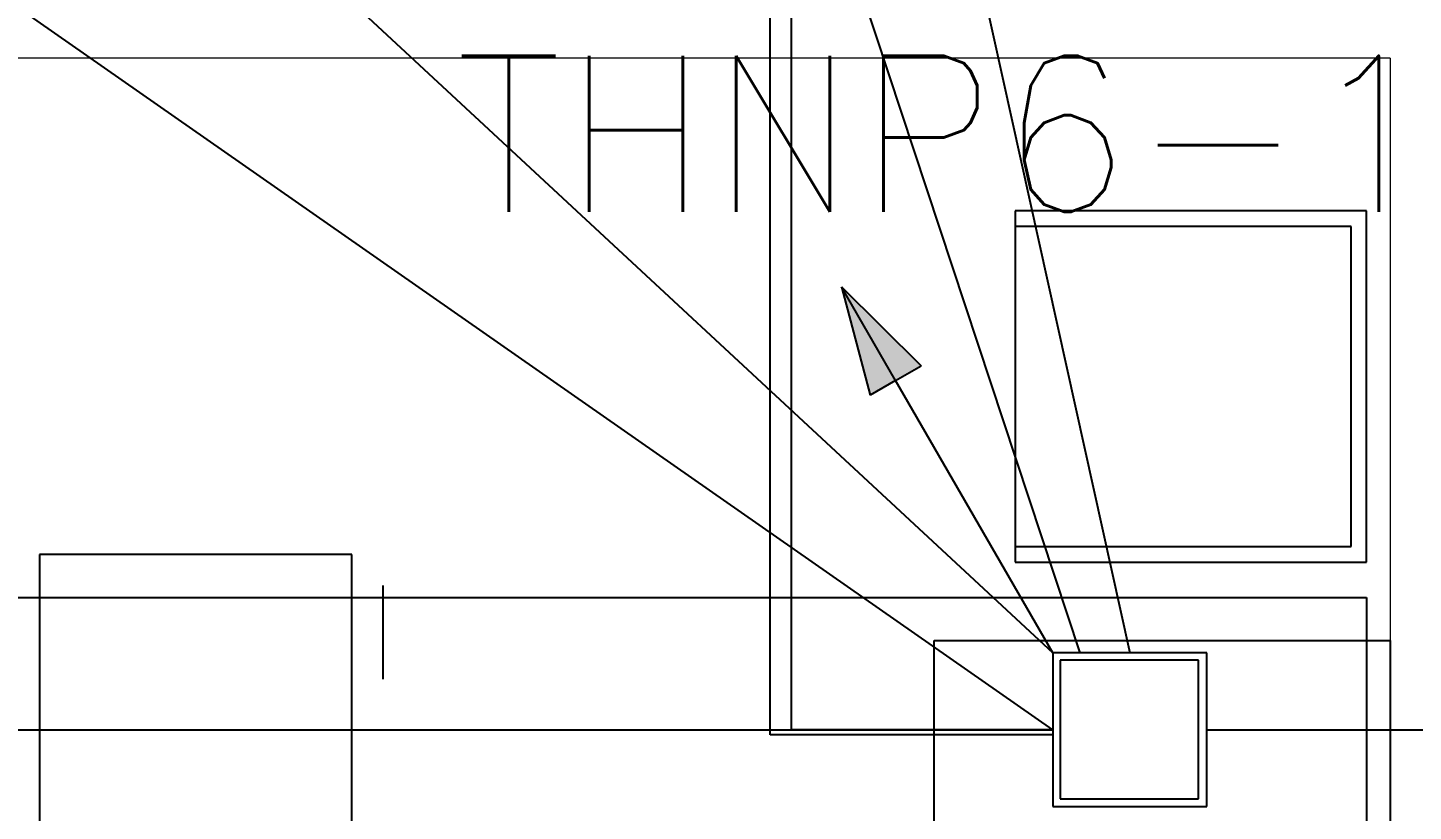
# Model space of a CAD drawing. Header units: inches. Extents: x 567429 to 582707, y 126347 to 133675.
# Drawn here: x 579596 to 579773.5, y 129438.8 to 129539.2 of the extents above; entities that cross this region are included whole.
import ezdxf

# ---------------------------------------------------------------- set-up
doc = ezdxf.new("R2010")
doc.units = ezdxf.units.IN
doc.header["$MEASUREMENT"] = 0
for name, color, linetype in [('BORD', 3, 'Continuous'), ('COMPUTER WIRE', 4, 'Continuous'), ('ELECT', 3, 'Continuous'), ('mobl', 11, 'Continuous'), ('NURSE CALL WIRE', 4, 'Continuous'), ('SOCKET', 3, 'Continuous'), ('SOCKET WIRE', 4, 'Continuous'), ('TEL WIRE', 4, 'Continuous'), ('wall kanaf', 4, 'Continuous')]:
    doc.layers.add(name, color=color, linetype=linetype)
doc.styles.add('2floorplan$0$style1', font='romans.shx', dxfattribs={"height": 40})

# ---------------------------------------------------------------- blocks, each defined once
blk = doc.blocks.new('BOARD2')
at = {"layer": 'BORD', "color": 4}
for p, q in [((-163.07, -61.63), (-163.07, 0)), ((-163.07, 0), (163.07, 0)), ((163.07, -61.63), (-163.07, -61.63))]:
    blk.add_line(p, q, dxfattribs=at)
at = {"layer": 'BORD'}
for p, q in [((-161.39, -24.79), (-161.39, -45.59)), ((-140.6, -24.79), (-161.39, -24.79)), ((-160.38, -25.9), (-160.38, -44.61)), ((-141.67, -25.9), (-160.38, -25.9)), ((-141.67, -44.61), (-141.67, -25.9)), ((-140.6, -45.59), (-140.6, -24.79)), ((-160.38, -44.61), (-141.67, -44.61)), ((-161.39, -45.59), (-140.6, -45.59))]:
    blk.add_line(p, q, dxfattribs=at)
blk = doc.blocks.new('FELESH')
at = {"layer": 'ELECT', "ltscale": 5}
for points in [[(5.31, 6.5), (3.03, 7.97), (-0.07, -1.84)], [(5.31, 6.5), (3.03, 7.97), (-0.07, -1.84)], [(5.31, 6.5), (7.58, 5.03), (-0.07, -1.84)], [(5.31, 6.5), (7.58, 5.03), (-0.07, -1.84)]]:
    blk.add_hatch(color=4, dxfattribs=at).paths.add_polyline_path(points)
at = {"layer": 'ELECT', "color": 4, "ltscale": 5}
for p, q in [((20.97, 30.75), (5.31, 6.5)), ((5.31, 6.5), (-0.07, -1.84))]:
    blk.add_line(p, q, dxfattribs=at)
at = {"layer": 'ELECT', "color": 4}
for p, q in [((-0.07, -1.84), (3.03, 7.97)), ((5.31, 6.5), (3.03, 7.97)), ((5.31, 6.5), (7.58, 5.03)), ((-0.07, -1.84), (7.58, 5.03)), ((-0.07, -1.84), (7.58, 5.03))]:
    blk.add_line(p, q, dxfattribs=at)

msp = doc.modelspace()

# ---------------------------------------------------------------- linework, layer by layer
at = {"layer": 'COMPUTER WIRE'}
for p, q in [((579693.83, 129449.24), (579693.83, 129952.76)), ((579727.31, 129449.24), (579693.83, 129449.24))]:
    msp.add_line(p, q, dxfattribs=at)
at = {"layer": 'mobl', "color": 15}
for p, q in [((579767.49, 129515.7), (579722.49, 129515.7)), ((579722.49, 129515.7), (579722.49, 129470.7)), ((579767.49, 129470.7), (579767.49, 129515.7)), ((579765.49, 129513.7), (579722.49, 129513.7)), ((579765.49, 129472.7), (579765.49, 129513.7)), ((579722.49, 129472.7), (579765.49, 129472.7)), ((579597.49, 129471.7), (579597.49, 129371.7)), ((579637.49, 129471.7), (579597.49, 129471.7)), ((579637.49, 129371.7), (579637.49, 129471.7)), ((579722.49, 129470.7), (579767.49, 129470.7)), ((579641.49, 129467.7), (579641.49, 129455.7)), ((579567.49, 129466.2), (579767.49, 129466.2)), ((579767.49, 129466.2), (579767.49, 129376.2))]:
    msp.add_line(p, q, dxfattribs=at)
at = {"layer": 'NURSE CALL WIRE'}
for p, q in [((579661.93, 129798.9), (579737.15, 129459.09)), ((579382.4, 129779.22), (579727.3, 129459.09)), ((579730.78, 129459.09), (579636.08, 129745.9)), ((579128.54, 129449.14), (579727.31, 129449.24))]:
    msp.add_line(p, q, dxfattribs=at)
at = {"layer": 'SOCKET WIRE'}
for p, q in [((579727.31, 129449.24), (579581.88, 129550.76)), ((579747, 129449.24), (579804.67, 129449.24))]:
    msp.add_line(p, q, dxfattribs=at)
at = {"layer": 'TEL WIRE'}
for p, q in [((579691.09, 129448.57), (579691.09, 129952.76)), ((579727.31, 129448.57), (579691.09, 129448.57))]:
    msp.add_line(p, q, dxfattribs=at)
at = {"layer": 'wall kanaf', "color": 15, "lineweight": 20, "ltscale": 0.1}
for q in [(579497.94, 129535.29), (579770.49, 129082.79)]:
    msp.add_line((579770.49, 129535.29), q, dxfattribs=at)

# ---------------------------------------------------------------- block references
at = {"layer": 'BORD', "ltscale": 5, "xscale": 0.947301618010808, "yscale": 0.947301618010808, "zscale": 0.947301618010808, "rotation": 270.0091431634974}
msp.add_blockref('BOARD2', (579770.51, 129306.21), dxfattribs=at)
at = {"layer": 'SOCKET WIRE', "xscale": 1.395348837329471, "yscale": 1.395348837329471, "zscale": 1.395348837329471, "rotation": 242.8498774615059}
msp.add_blockref('FELESH', (579702.47, 129504.7), dxfattribs=at)

# ---------------------------------------------------------------- texts
at = {"layer": 'SOCKET', "color": 2, "style": '2floorplan$0$style1'}
msp.add_text('THNP6-13', height=20, dxfattribs=at).set_placement((579650.75, 129515.57))

doc.saveas('drawing.dxf')
